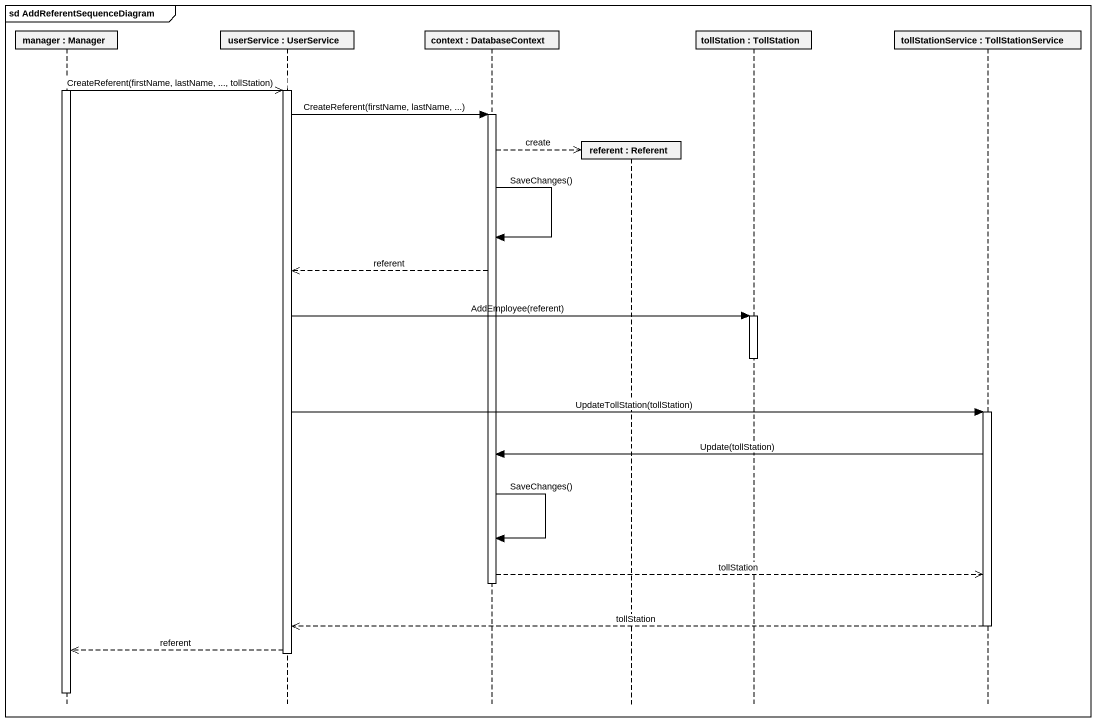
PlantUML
@startuml
mainframe sd AddReferentSequenceDiagram
hide footbox
participant "manager : Manager" as manager
participant "userService : UserService" as userService
participant "context : DatabaseContext" as context
participant "referent : Referent" as referent
participant "tollStation : TollStation" as tollStation
participant "tollStationService : TollStationService" as tollStationService

activate manager
manager ->> userService : CreateReferent(firstName, lastName, ..., tollStation)
activate userService
userService -> context : CreateReferent(firstName, lastName, ...)
activate context
context -->> referent ** : create
context -> context : SaveChanges()
context -->> userService : referent
userService -> tollStation : AddEmployee(referent)
activate tollStation
deactivate tollStation
userService -> tollStationService : UpdateTollStation(tollStation)
activate tollStationService
tollStationService -> context : Update(tollStation)
context -> context : SaveChanges()
context -->> tollStationService : tollStation
deactivate context
tollStationService -->> userService : tollStation
deactivate tollStationService
userService -->> manager : referent
deactivate userService
deactivate manager
@enduml
